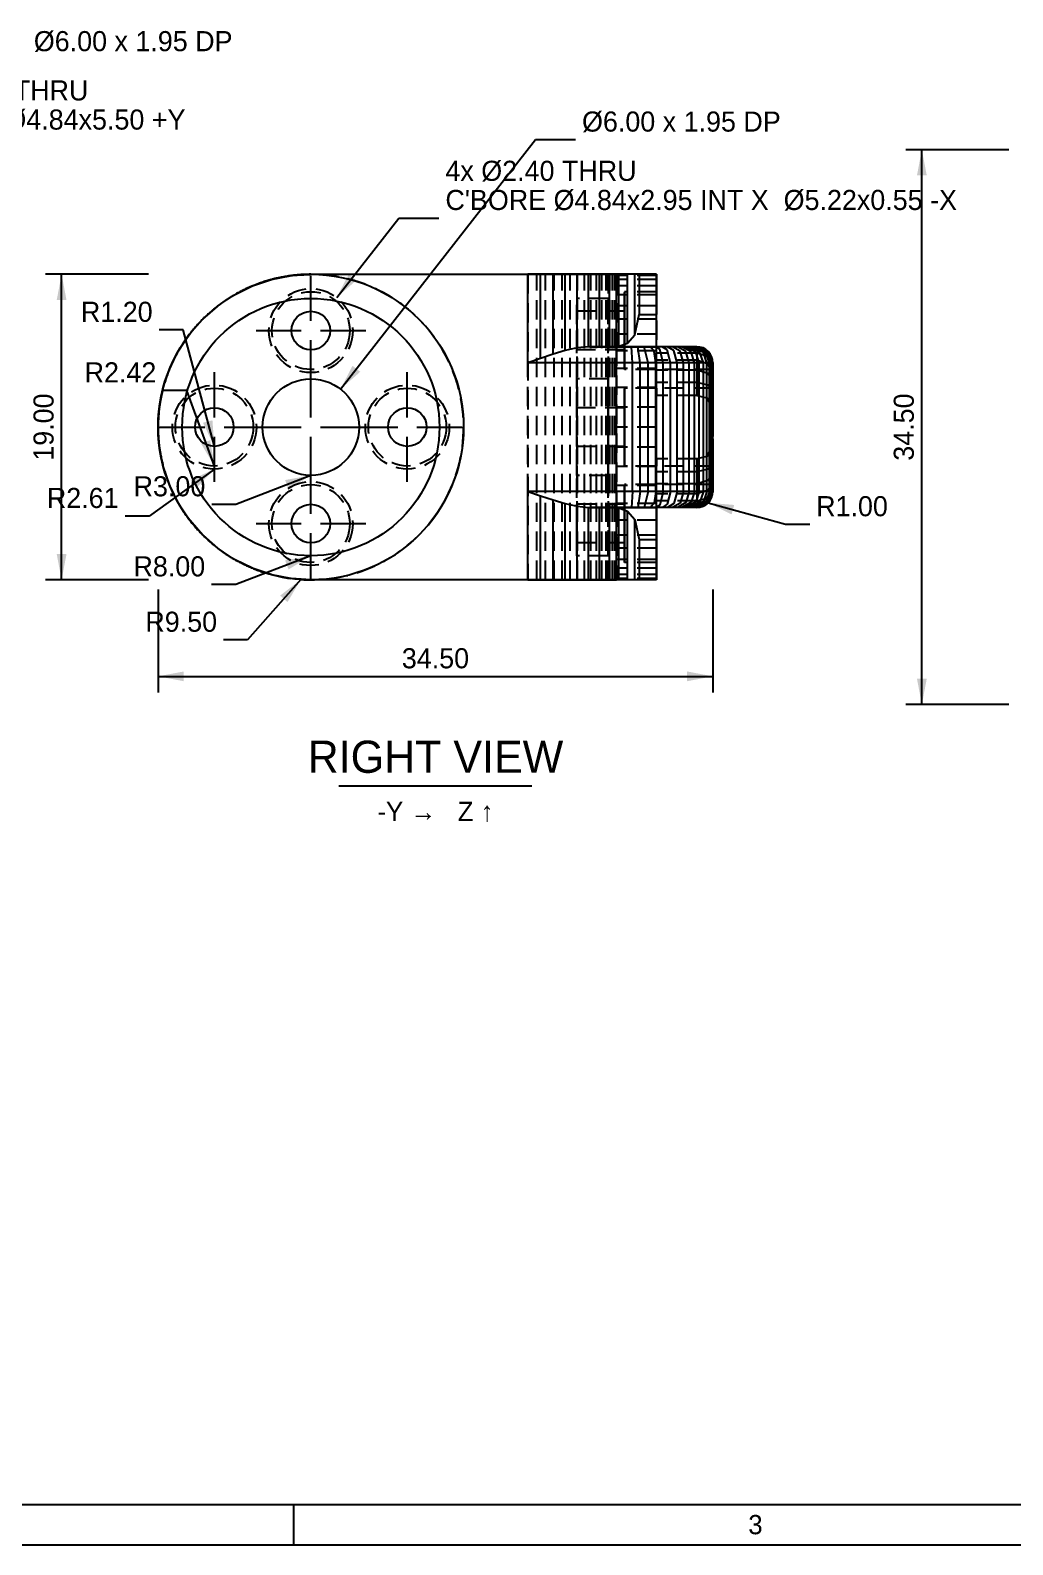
# Model space of a CAD drawing. Header units: millimetres. Extents: x 5 to 604, y -76 to 415.
# Drawn here: x 206.8 to 329, y 5 to 193.4 of the extents above; entities that cross this region are included whole.
import ezdxf
from ezdxf.enums import TextEntityAlignment as Align

# ---------------------------------------------------------------- set-up
doc = ezdxf.new("R2010")
doc.units = ezdxf.units.MM
doc.linetypes.add('CENTER', pattern=[11.2, 7, -1.4, 1.4, -1.4])
doc.linetypes.add('HIDDEN', pattern=[3.6, 2.4, -1.2])
for name, color, linetype in [('CENTER', 4, 'CENTER'), ('DIM', 3, 'CONTINUOUS'), ('FRAME', 7, 'CONTINUOUS'), ('HIDDEN', 8, 'HIDDEN'), ('TEXT', 3, 'CONTINUOUS'), ('TITLE', 7, 'CONTINUOUS'), ('VISIBLE', 7, 'CONTINUOUS')]:
    doc.layers.add(name, color=color, linetype=linetype)

msp = doc.modelspace()

# ---------------------------------------------------------------- linework, layer by layer
at = {"layer": 'CENTER'}
for p, q in [((241.7, 157.2), (241.7, 162.82)), ((234.88, 156), (240.5, 156)), ((241.7, 149.18), (241.7, 154.8)), ((242.9, 156), (248.52, 156)), ((229.7, 145.2), (229.7, 150.82)), ((241.7, 145.2), (241.7, 151.6)), ((253.7, 145.2), (253.7, 150.82)), ((222.88, 144), (228.5, 144)), ((230.9, 144), (236.52, 144)), ((234.1, 144), (240.5, 144)), ((242.9, 144), (249.3, 144)), ((246.88, 144), (252.5, 144)), ((254.9, 144), (260.52, 144)), ((229.7, 137.18), (229.7, 142.8)), ((241.7, 136.4), (241.7, 142.8)), ((253.7, 137.18), (253.7, 142.8)), ((241.7, 133.2), (241.7, 138.82)), ((234.88, 132), (240.5, 132)), ((242.9, 132), (248.52, 132)), ((241.7, 125.18), (241.7, 130.8))]:
    msp.add_line(p, q, dxfattribs=at)
at = {"layer": 'DIM'}
for p, q in [((245.393969, 148.728065), (269.630961, 179.75)), ((269.630961, 179.75), (274.630961, 179.75)), ((328.5, 178.5), (315.7, 178.5)), ((317.7, 109.5), (317.7, 178.5)), ((244.913753, 160.113416), (252.637999, 170)), ((252.637999, 170), (257.637999, 170)), ((221.5, 163), (208.7, 163)), ((210.7, 125), (210.7, 163)), ((225.820819, 156.089719), (222.820819, 156.089719)), ((229.7, 141.6), (225.820819, 156.089719)), ((226.282779, 148.55801), (223.282779, 148.55801)), ((229.7, 139.16), (226.282779, 148.55801)), ((229.7, 138.78), (221.584047, 132.937799)), ((241.7, 138), (232.374319, 134.390059)), ((232.374319, 134.390059), (229.374319, 134.390059)), ((291.114213, 134.585786), (300.749861, 131.911036)), ((221.584047, 132.937799), (218.584047, 132.937799)), ((300.749861, 131.911036), (303.749861, 131.911036)), ((241.7, 128), (232.358539, 124.431091)), ((221.5, 125), (208.7, 125)), ((232.358539, 124.431091), (229.358539, 124.431091)), ((240.45734, 125.04068), (233.838046, 117.545019)), ((222.7, 123.8), (222.7, 111)), ((291.7, 123.8), (291.7, 111)), ((233.838046, 117.545019), (230.838046, 117.545019)), ((222.7, 113), (291.7, 113)), ((328.5, 109.5), (315.7, 109.5))]:
    msp.add_line(p, q, dxfattribs=at)
for points in [[(317.7, 178.5), (317.092, 175.3), (318.308, 175.3)], [(210.7, 163), (210.092, 159.8), (211.308, 159.8)], [(244.913753, 160.113416), (247.36298, 162.260728), (246.404759, 163.009373)], [(245.393969, 148.728065), (247.843196, 150.875377), (246.884975, 151.624021)], [(229.7, 141.6), (229.459758, 144.848376), (228.285125, 144.533904)], [(229.7, 139.16), (229.177888, 142.37513), (228.03509, 141.959596)], [(229.7, 138.78), (226.747689, 137.403946), (227.458101, 136.417046)], [(241.7, 138), (238.496298, 137.41182), (238.935266, 136.277817)], [(291.114213, 134.585786), (294.034996, 133.144019), (294.360246, 134.315714)], [(210.7, 125), (211.308, 128.2), (210.092, 128.2)], [(241.7, 128), (238.493743, 127.42591), (238.927722, 126.289988)], [(240.45734, 125.04068), (237.88343, 123.044522), (238.794903, 122.239616)], [(222.7, 113), (225.9, 112.392), (225.9, 113.608)], [(291.7, 113), (288.5, 113.608), (288.5, 112.392)], [(317.7, 109.5), (318.308, 112.7), (317.092, 112.7)]]:
    msp.add_solid(points, dxfattribs=at)
at = {"layer": 'FRAME'}
msp.add_line((10, 10), (584, 10), dxfattribs=at)
at = {"layer": 'HIDDEN'}
for p, q in [((234.429015, 161.553711), (236.782438, 162.352591)), ((234.429015, 161.553711), (236.782438, 162.352591)), ((236.782438, 162.352591), (239.220002, 162.837452)), ((236.782438, 162.352591), (239.220002, 162.837452)), ((239.220002, 162.837452), (241.7, 163)), ((239.220002, 162.837452), (241.7, 163)), ((268.7, 125), (268.7, 163)), ((268.7, 163), (269.805726, 163)), ((268.7, 163), (268.7, 125)), ((269.805726, 125), (269.805726, 163)), ((269.805726, 163), (270.893269, 163)), ((270.893269, 125), (270.893269, 163)), ((270.893269, 163), (271.953237, 163)), ((271.953237, 125), (271.953237, 163)), ((271.953237, 163), (272.976476, 163)), ((272.976476, 125), (272.976476, 163)), ((272.976476, 163), (273.95415, 163)), ((273.95415, 125), (273.95415, 163)), ((273.95415, 163), (274.877817, 163)), ((274.877817, 125), (274.877817, 163)), ((274.877817, 163), (275.739501, 163)), ((275.739501, 125), (275.739501, 163)), ((275.739501, 163), (276.531761, 163)), ((276.531761, 125), (276.531761, 163)), ((276.531761, 163), (277.247754, 163)), ((277.247754, 125), (277.247754, 163)), ((277.247754, 163), (277.881299, 163)), ((277.881299, 125), (277.881299, 163)), ((277.881299, 163), (278.426924, 163)), ((278.426924, 125), (278.426924, 163)), ((278.426924, 163), (278.879918, 163)), ((279.7, 163), (278.7, 163)), ((278.7, 163), (278.7, 125)), ((278.7, 125), (278.7, 163)), ((278.879918, 125), (278.879918, 163)), ((278.879918, 163), (279.236368, 163)), ((279.236368, 125), (279.236368, 163)), ((279.236368, 163), (279.493197, 163)), ((279.493197, 125), (279.493197, 163)), ((279.493197, 163), (279.648187, 163)), ((279.648187, 125), (279.648187, 163)), ((279.648187, 163), (279.7, 163)), ((279.7, 125), (279.7, 163)), ((279.72, 163), (279.7, 163)), ((279.7, 163), (279.7, 154)), ((279.72, 162.837452), (279.7, 162.837452)), ((279.72, 162.352591), (279.7, 162.352591)), ((279.72, 162.837452), (279.72, 163)), ((279.72, 162.837452), (279.72, 163)), ((284.7, 163), (279.72, 163)), ((279.72, 162.352591), (279.72, 162.837452)), ((284.7, 162.837452), (279.72, 162.837452)), ((279.72, 162.352591), (279.72, 162.837452)), ((279.72, 161.553711), (279.72, 162.352591)), ((284.7, 162.352591), (279.72, 162.352591)), ((279.72, 161.553711), (279.72, 162.352591)), ((284.7, 162.837452), (284.7, 163)), ((284.7, 162.352591), (284.7, 162.837452)), ((284.7, 161.553711), (284.7, 162.352591)), ((230.133533, 159.073713), (232.2, 160.454483)), ((230.133533, 159.073713), (232.2, 160.454483)), ((232.2, 160.454483), (234.429015, 161.553711)), ((232.2, 160.454483), (234.429015, 161.553711)), ((279.72, 161.553711), (279.7, 161.553711)), ((279.72, 160.454483), (279.7, 160.454483)), ((279.72, 160.454483), (279.72, 161.553711)), ((284.7, 161.553711), (279.72, 161.553711)), ((279.72, 160.454483), (279.72, 161.553711)), ((279.72, 159.073713), (279.72, 160.454483)), ((284.7, 160.454483), (279.72, 160.454483)), ((279.72, 159.073713), (279.72, 160.454483)), ((284.7, 160.84), (280.7, 160.84)), ((280.7, 160.84), (280.7, 151.16)), ((280.7, 151.16), (280.7, 160.84)), ((284.7, 160.454483), (284.7, 161.553711)), ((284.7, 153.18125), (284.7, 160.84)), ((284.7, 160.84), (284.7, 154)), ((284.7, 159.073713), (284.7, 160.454483)), ((228.264971, 157.435029), (230.133533, 159.073713)), ((228.264971, 157.435029), (230.133533, 159.073713)), ((278.7, 160), (274.8, 160)), ((274.8, 160), (274.8, 128)), ((274.8, 128), (274.8, 160)), ((274.8, 158.4), (274.8, 153.6)), ((274.8, 153.6), (274.8, 158.4)), ((280.7, 158.4), (274.8, 158.4)), ((278.7, 160), (278.7, 128)), ((278.7, 128), (278.7, 160)), ((279.72, 159.073713), (279.7, 159.073713)), ((279.72, 157.435029), (279.72, 159.073713)), ((284.7, 159.073713), (279.72, 159.073713)), ((279.72, 157.435029), (279.72, 159.073713)), ((280.7, 158.4), (280.7, 153.6)), ((280.7, 153.6), (280.7, 158.4)), ((284.7, 157.435029), (284.7, 159.073713)), ((226.626286, 155.566467), (228.264971, 157.435029)), ((226.626286, 155.566467), (228.264971, 157.435029)), ((279.72, 157.435029), (279.7, 157.435029)), ((279.72, 155.566467), (279.72, 157.435029)), ((284.7, 157.435029), (279.72, 157.435029)), ((279.72, 155.566467), (279.72, 157.435029)), ((284.7, 155.566467), (284.7, 157.435029)), ((225.245517, 153.5), (226.626286, 155.566467)), ((225.245517, 153.5), (226.626286, 155.566467)), ((279.72, 155.566467), (279.7, 155.566467)), ((279.72, 153.5), (279.72, 155.566467)), ((284.7, 155.566467), (279.72, 155.566467)), ((279.72, 153.5), (279.72, 155.566467)), ((284.7, 153.5), (284.7, 155.566467)), ((224.146289, 151.270985), (225.245517, 153.5)), ((224.146289, 151.270985), (225.245517, 153.5)), ((280.7, 153.6), (274.8, 153.6)), ((276.427107, 154), (277.589124, 154)), ((277.589124, 154), (278.850292, 154)), ((278.850292, 154), (279.256502, 154)), ((279.7, 154), (279.7, 134)), ((279.72, 153.5), (279.7, 153.5)), ((279.72, 151.270985), (279.72, 153.5)), ((284.7, 153.5), (279.72, 153.5)), ((279.72, 151.270985), (279.72, 153.5)), ((284.7, 151.270985), (284.7, 153.5)), ((289.7, 153.18125), (284.7, 153.18125)), ((284.7, 152.314696), (284.7, 153.18125)), ((290.951727, 152.830196), (289.7, 153.18125)), ((289.7, 153.18125), (289.7, 152.314696)), ((289.70002, 154), (290.925379, 153.580648)), ((290.925379, 153.580648), (291.7, 152)), ((291.7, 151.659851), (290.951727, 152.830196)), ((291.7, 151.382096), (290.951727, 152.830196)), ((223.347409, 148.917562), (224.146289, 151.270985)), ((223.347409, 148.917562), (224.146289, 151.270985)), ((279.72, 151.270985), (279.7, 151.270985)), ((279.72, 148.917562), (279.72, 151.270985)), ((284.7, 151.270985), (279.72, 151.270985)), ((279.72, 148.917562), (279.72, 151.270985)), ((291.7, 151.16), (280.7, 151.16)), ((289.7, 152.314696), (284.7, 152.314696)), ((284.7, 151.071068), (284.7, 152.314696)), ((284.7, 148.917562), (284.7, 151.270985)), ((289.7, 151.071068), (284.7, 151.071068)), ((284.7, 149.555702), (284.7, 151.071068)), ((291.114213, 151.825276), (289.7, 152.314696)), ((289.7, 152.314696), (289.7, 151.071068)), ((291.114213, 150.65485), (289.7, 151.071068)), ((289.7, 151.071068), (289.7, 149.555702)), ((291.7, 150.643711), (291.114213, 151.825276)), ((291.7, 152), (291.7, 151.16)), ((291.7, 151.16), (291.7, 151.659851)), ((291.7, 151.659851), (291.7, 151.382096)), ((291.7, 151.382096), (291.7, 150.643711)), ((222.862548, 146.479998), (223.347409, 148.917562)), ((222.862548, 146.479998), (223.347409, 148.917562)), ((274.8, 150), (274.8, 138)), ((274.8, 138), (274.8, 150)), ((278.7, 150), (274.8, 150)), ((278.7, 150), (278.7, 138)), ((278.7, 138), (278.7, 150)), ((279.72, 148.917562), (279.7, 148.917562)), ((279.72, 146.479998), (279.72, 148.917562)), ((284.7, 148.917562), (279.72, 148.917562)), ((279.72, 146.479998), (279.72, 148.917562)), ((284.7, 148.84), (280.7, 148.84)), ((280.7, 148.84), (280.7, 139.16)), ((280.7, 139.16), (280.7, 148.84)), ((291.7, 148.84), (280.7, 148.84)), ((280.7, 148.84), (280.7, 139.16)), ((280.7, 139.16), (280.7, 148.84)), ((289.7, 149.555702), (284.7, 149.555702)), ((284.7, 147.934495), (284.7, 149.555702)), ((284.7, 146.479998), (284.7, 148.917562)), ((284.7, 139.16), (284.7, 148.84)), ((284.7, 148.84), (284.7, 147.934495)), ((291.114213, 149.228682), (289.7, 149.555702)), ((289.7, 149.555702), (289.7, 147.934495)), ((291.7, 149.650011), (291.114213, 150.65485)), ((291.7, 148.439186), (291.114213, 149.228682)), ((291.7, 150.643711), (291.7, 149.650011)), ((291.7, 149.650011), (291.7, 148.439186)), ((291.7, 148.84), (291.7, 139.16)), ((291.7, 139.16), (291.7, 148.84)), ((289.7, 147.934495), (284.7, 147.934495)), ((289.7, 147.934495), (290.951727, 147.657587)), ((290.951727, 147.657587), (291.7, 146.142127)), ((291.7, 147.057764), (290.951727, 147.657587)), ((291.7, 148.439186), (291.7, 147.057764)), ((291.7, 147.057764), (291.7, 146.142127)), ((222.7, 144), (222.862548, 146.479998)), ((222.7, 144), (222.862548, 146.479998)), ((274.8, 146.4), (274.8, 141.6)), ((274.8, 141.6), (274.8, 146.4)), ((274.8, 146.4), (274.8, 141.6)), ((274.8, 141.6), (274.8, 146.4)), ((280.7, 146.4), (274.8, 146.4)), ((280.7, 146.4), (274.8, 146.4)), ((279.72, 146.479998), (279.7, 146.479998)), ((279.72, 144), (279.72, 146.479998)), ((284.7, 146.479998), (279.72, 146.479998)), ((279.72, 144), (279.72, 146.479998)), ((280.7, 146.4), (280.7, 141.6)), ((280.7, 141.6), (280.7, 146.4)), ((280.7, 146.4), (280.7, 141.6)), ((280.7, 141.6), (280.7, 146.4)), ((284.7, 144), (284.7, 146.479998)), ((291.7, 146.142127), (291.7, 141.857873)), ((222.862548, 141.520002), (222.7, 144)), ((222.862548, 141.520002), (222.7, 144)), ((279.72, 144), (279.7, 144)), ((279.72, 141.520002), (279.72, 144)), ((284.7, 144), (279.72, 144)), ((279.72, 141.520002), (279.72, 144)), ((284.7, 141.520002), (284.7, 144)), ((223.347409, 139.082438), (222.862548, 141.520002)), ((223.347409, 139.082438), (222.862548, 141.520002)), ((280.7, 141.6), (274.8, 141.6)), ((280.7, 141.6), (274.8, 141.6)), ((279.72, 141.520002), (279.7, 141.520002)), ((279.72, 139.082438), (279.72, 141.520002)), ((284.7, 141.520002), (279.72, 141.520002)), ((279.72, 139.082438), (279.72, 141.520002)), ((284.7, 139.082438), (284.7, 141.520002)), ((291.7, 141.857873), (290.951727, 140.342413)), ((291.7, 141.857873), (291.7, 140.942236)), ((289.7, 140.065505), (284.7, 140.065505)), ((284.7, 138.444298), (284.7, 140.065505)), ((284.7, 140.065505), (284.7, 139.16)), ((290.951727, 140.342413), (289.7, 140.065505)), ((289.7, 140.065505), (289.7, 138.444298)), ((291.7, 140.942236), (290.951727, 140.342413)), ((291.7, 139.560814), (291.114213, 138.771318)), ((291.7, 140.942236), (291.7, 139.560814)), ((291.7, 139.560814), (291.7, 138.349989)), ((224.146289, 136.729015), (223.347409, 139.082438)), ((224.146289, 136.729015), (223.347409, 139.082438)), ((278.7, 138), (274.8, 138)), ((279.72, 139.082438), (279.7, 139.082438)), ((279.72, 136.729015), (279.72, 139.082438)), ((284.7, 139.082438), (279.72, 139.082438)), ((279.72, 136.729015), (279.72, 139.082438)), ((284.7, 139.16), (280.7, 139.16)), ((291.7, 139.16), (280.7, 139.16)), ((284.7, 136.729015), (284.7, 139.082438)), ((289.7, 138.444298), (284.7, 138.444298)), ((284.7, 136.928932), (284.7, 138.444298)), ((291.114213, 138.771318), (289.7, 138.444298)), ((289.7, 138.444298), (289.7, 136.928932)), ((291.7, 138.349989), (291.114214, 137.34515)), ((291.7, 138.349989), (291.7, 137.356289)), ((225.245517, 134.5), (224.146289, 136.729015)), ((225.245517, 134.5), (224.146289, 136.729015)), ((279.72, 136.729015), (279.7, 136.729015)), ((279.72, 134.5), (279.72, 136.729015)), ((284.7, 136.729015), (279.72, 136.729015)), ((279.72, 134.5), (279.72, 136.729015)), ((291.7, 136.84), (280.7, 136.84)), ((280.7, 136.84), (280.7, 127.16)), ((280.7, 127.16), (280.7, 136.84)), ((289.7, 136.928932), (284.7, 136.928932)), ((284.7, 135.685304), (284.7, 136.928932)), ((284.7, 134.5), (284.7, 136.729015)), ((289.7, 135.685304), (284.7, 135.685304)), ((284.7, 134.81875), (284.7, 135.685304)), ((291.114214, 137.34515), (289.7, 136.928932)), ((289.7, 136.928932), (289.7, 135.685304)), ((291.114214, 136.174724), (289.7, 135.685304)), ((289.7, 135.685304), (289.7, 134.81875)), ((291.7, 136), (290.936707, 134.4282)), ((291.7, 136.617904), (290.951727, 135.169804)), ((290.951727, 135.169804), (291.7, 136.340149)), ((291.7, 137.35629), (291.114214, 136.174724)), ((291.7, 137.356289), (291.7, 136.617904)), ((291.7, 136.340149), (291.7, 136.84)), ((291.7, 136.84), (291.7, 136)), ((291.7, 136.617904), (291.7, 136.340149)), ((226.626286, 132.433533), (225.245517, 134.5)), ((226.626286, 132.433533), (225.245517, 134.5)), ((280.7, 134.4), (274.8, 134.4)), ((274.8, 134.4), (274.8, 129.6)), ((274.8, 129.6), (274.8, 134.4)), ((276.427107, 134), (277.589124, 134)), ((277.589124, 134), (278.850292, 134)), ((278.850292, 134), (279.256502, 134)), ((279.72, 134.5), (279.7, 134.5)), ((279.7, 134), (279.7, 125)), ((279.72, 132.433533), (279.72, 134.5)), ((284.7, 134.5), (279.72, 134.5)), ((279.72, 132.433533), (279.72, 134.5)), ((280.7, 134.4), (280.7, 129.6)), ((280.7, 129.6), (280.7, 134.4)), ((289.7, 134.81875), (284.7, 134.81875)), ((284.7, 127.16), (284.7, 134.81875)), ((284.7, 132.433533), (284.7, 134.5)), ((284.7, 134), (284.7, 127.16)), ((289.7, 134.81875), (290.951727, 135.169804)), ((290.936707, 134.4282), (289.70002, 134)), ((228.264971, 130.564971), (226.626286, 132.433533)), ((228.264971, 130.564971), (226.626286, 132.433533)), ((279.72, 132.433533), (279.7, 132.433533)), ((279.72, 130.564971), (279.72, 132.433533)), ((284.7, 132.433533), (279.72, 132.433533)), ((279.72, 130.564971), (279.72, 132.433533)), ((284.7, 130.564971), (284.7, 132.433533)), ((230.133533, 128.926287), (228.264971, 130.564971)), ((230.133533, 128.926287), (228.264971, 130.564971)), ((279.72, 130.564971), (279.7, 130.564971)), ((279.72, 128.926287), (279.72, 130.564971)), ((284.7, 130.564971), (279.72, 130.564971)), ((279.72, 128.926287), (279.72, 130.564971)), ((284.7, 128.926287), (284.7, 130.564971)), ((232.2, 127.545517), (230.133533, 128.926287)), ((232.2, 127.545517), (230.133533, 128.926287)), ((280.7, 129.6), (274.8, 129.6)), ((279.72, 128.926287), (279.7, 128.926287)), ((279.72, 127.545517), (279.72, 128.926287)), ((284.7, 128.926287), (279.72, 128.926287)), ((279.72, 127.545517), (279.72, 128.926287)), ((284.7, 127.545517), (284.7, 128.926287)), ((234.429015, 126.446289), (232.2, 127.545517)), ((234.429015, 126.446289), (232.2, 127.545517)), ((236.782438, 125.647409), (234.429015, 126.446289)), ((236.782438, 125.647409), (234.429015, 126.446289)), ((278.7, 128), (274.8, 128)), ((279.72, 127.545517), (279.7, 127.545517)), ((279.72, 126.446289), (279.7, 126.446289)), ((279.72, 126.446289), (279.72, 127.545517)), ((284.7, 127.545517), (279.72, 127.545517)), ((279.72, 126.446289), (279.72, 127.545517)), ((279.72, 125.647409), (279.72, 126.446289)), ((284.7, 126.446289), (279.72, 126.446289)), ((279.72, 125.647409), (279.72, 126.446289)), ((284.7, 127.16), (280.7, 127.16)), ((284.7, 126.446289), (284.7, 127.545517)), ((284.7, 125.647409), (284.7, 126.446289)), ((239.220002, 125.162548), (236.782438, 125.647409)), ((239.220002, 125.162548), (236.782438, 125.647409)), ((241.7, 125), (239.220002, 125.162548)), ((241.7, 125), (239.220002, 125.162548)), ((268.7, 125), (269.805726, 125)), ((269.805726, 125), (270.893269, 125)), ((270.893269, 125), (271.953237, 125)), ((271.953237, 125), (272.976476, 125)), ((272.976476, 125), (273.95415, 125)), ((273.95415, 125), (274.877817, 125)), ((274.877817, 125), (275.739501, 125)), ((275.739501, 125), (276.531761, 125)), ((276.531761, 125), (277.247754, 125)), ((277.247754, 125), (277.881299, 125)), ((277.881299, 125), (278.426924, 125)), ((278.426924, 125), (278.879918, 125)), ((279.7, 125), (278.7, 125)), ((278.879918, 125), (279.236368, 125)), ((279.236368, 125), (279.493197, 125)), ((279.493197, 125), (279.648187, 125)), ((279.648187, 125), (279.7, 125)), ((279.72, 125.647409), (279.7, 125.647409)), ((279.72, 125.162548), (279.7, 125.162548)), ((279.72, 125), (279.7, 125)), ((279.72, 125.162548), (279.72, 125.647409)), ((284.7, 125.647409), (279.72, 125.647409)), ((279.72, 125.162548), (279.72, 125.647409)), ((279.72, 125), (279.72, 125.162548)), ((284.7, 125.162548), (279.72, 125.162548)), ((279.72, 125), (279.72, 125.162548)), ((284.7, 125), (279.72, 125)), ((284.7, 125.162548), (284.7, 125.647409)), ((284.7, 125), (284.7, 125.162548))]:
    msp.add_line(p, q, dxfattribs=at)
for centre, radius in [((241.7, 156), 5.22), ((241.7, 156), 5.22), ((241.7, 156), 4.84), ((241.7, 156), 4.84), ((229.7, 144), 5.22), ((229.7, 144), 5.22), ((229.7, 144), 4.84), ((229.7, 144), 4.84), ((253.7, 144), 5.22), ((253.7, 144), 5.22), ((253.7, 144), 4.84), ((253.7, 144), 4.84), ((241.7, 132), 5.22), ((241.7, 132), 5.22), ((241.7, 132), 4.84), ((241.7, 132), 4.84)]:
    msp.add_circle(centre, radius, dxfattribs=at)
for start, end in [(105, 112.5), (255, 90), (97.5, 105), (90, 97.5), (120, 127.5), (112.5, 120), (127.5, 135), (135, 142.5), (142.5, 150), (150, 157.5), (157.5, 165), (165, 172.5), (172.5, 180), (180, 187.5), (187.5, 195), (195, 202.5), (202.5, 210), (210, 217.5), (217.5, 225), (225, 232.5), (232.5, 240), (240, 247.5), (247.5, 255)]:
    msp.add_arc((241.7, 144), 19, start, end, dxfattribs=at)
at = {"layer": 'TEXT'}
msp.add_line((245.2, 99.4), (269.2, 99.4), dxfattribs=at)
at = {"layer": 'TITLE'}
for p, q in [((239.6, 5), (239.6, 10)), ((5, 5), (589, 5))]:
    msp.add_line(p, q, dxfattribs=at)
at = {"layer": 'VISIBLE'}
for p, q in [((241.7, 163), (268.7, 163)), ((268.7, 152), (268.7, 163)), ((270.268274, 163), (268.7, 163)), ((270.268274, 152.549765), (270.268274, 163)), ((271.821445, 163), (270.268274, 163)), ((271.821445, 153.06547), (271.821445, 163)), ((273.344555, 163), (271.821445, 163)), ((273.344555, 153.510351), (273.344555, 163)), ((274.822935, 163), (273.344555, 163)), ((274.822935, 153.840751), (274.822935, 163)), ((276.242348, 163), (274.822935, 163)), ((276.242348, 153.996932), (276.242348, 163)), ((277.589124, 163), (276.242348, 163)), ((277.589124, 154), (277.589124, 163)), ((278.850292, 163), (277.589124, 163)), ((278.850292, 154), (278.850292, 163)), ((280.013708, 163), (278.850292, 163)), ((280.013708, 154.059314), (280.013708, 163)), ((281.068167, 163), (280.013708, 163)), ((281.068167, 154.45337), (281.068167, 163)), ((282.003514, 163), (281.068167, 163)), ((282.003514, 155.485552), (282.003514, 163)), ((282.536434, 163), (282.003514, 163)), ((284.7, 163), (282.536434, 163)), ((282.536434, 163), (282.536434, 158)), ((284.7, 163), (284.7, 158)), ((282.003514, 155.485552), (282.536434, 158)), ((282.536434, 158), (284.7, 158)), ((284.7, 154), (284.7, 158)), ((280.013708, 154.059314), (281.068167, 154.45337)), ((281.068167, 154.45337), (282.003514, 155.485552)), ((271.821445, 153.06547), (270.268274, 152.549765)), ((273.344555, 153.510351), (271.821445, 153.06547)), ((274.822935, 153.840751), (273.344555, 153.510351)), ((276.242348, 153.996932), (274.822935, 153.840751)), ((276.427107, 154), (276.242348, 153.996932)), ((281.7, 154), (276.427107, 154)), ((279.256502, 154), (280.013708, 154.059314)), ((279.256502, 154), (284.7, 154)), ((282.582036, 154), (281.601865, 154)), ((281.7, 152), (281.601865, 154)), ((283.357442, 154), (282.38671, 154)), ((282.680171, 152), (282.38671, 154)), ((284.116886, 154), (283.164943, 154)), ((283.650903, 152), (283.164943, 154)), ((284.853055, 154), (283.929067, 154)), ((284.405501, 153.414214), (283.929067, 154)), ((284.602847, 152), (284.405501, 153.414214)), ((285.558857, 154), (284.671724, 154)), ((285.126344, 153.693928), (284.671724, 154)), ((289.7, 154), (284.7, 154)), ((285.526834, 152), (285.126344, 153.693928)), ((286.227497, 154), (285.385762, 154)), ((286.007608, 153.592773), (285.385762, 154)), ((286.413967, 152), (286.007608, 153.592773)), ((286.852534, 154), (286.064304, 154)), ((286.845334, 153.510291), (286.064304, 154)), ((287.42795, 154), (286.700815, 154)), ((287.630692, 153.443168), (286.700815, 154)), ((287.255702, 152), (286.845334, 153.510291)), ((287.948202, 154), (287.289165, 154)), ((288.355704, 153.388552), (287.289165, 154)), ((288.043933, 152), (287.630692, 153.443168)), ((288.408281, 154), (287.823689, 154)), ((289.013142, 153.344247), (287.823689, 154)), ((288.803755, 154), (288.299239, 154)), ((289.596521, 153.308609), (288.299239, 154)), ((288.771068, 152), (288.355704, 153.388552)), ((289.130817, 154), (288.711234, 154)), ((290.100122, 153.280421), (288.711234, 154)), ((289.430104, 152), (289.013142, 153.344247)), ((289.386315, 154), (289.055707, 154)), ((290.519026, 153.258792), (289.055707, 154)), ((289.56779, 154), (289.329341, 154)), ((290.849154, 153.243077), (289.329341, 154)), ((289.673494, 154), (289.5295, 154)), ((291.087296, 153.232831), (289.5295, 154)), ((290.014696, 152), (289.596521, 153.308609)), ((289.702409, 154), (289.654256, 154)), ((291.231141, 153.227776), (289.654256, 154)), ((289.7, 154), (289.70002, 154)), ((290.519213, 152), (290.100122, 153.280421)), ((290.938795, 152), (290.519026, 153.258792)), ((291.269403, 152), (290.849154, 153.243077)), ((291.507853, 152), (291.087296, 153.232831)), ((291.651847, 152), (291.231141, 153.227776)), ((270.268274, 152.549765), (268.7, 152)), ((281.7, 152), (268.7, 152)), ((281.7, 136), (281.7, 152)), ((282.680171, 152), (281.7, 152)), ((282.680171, 136), (282.680171, 152)), ((283.650903, 152), (282.680171, 152)), ((283.650903, 136), (283.650903, 152)), ((284.602847, 152), (283.650903, 152)), ((284.602847, 136), (284.602847, 152)), ((285.526834, 152), (284.602847, 152)), ((285.526834, 136), (285.526834, 152)), ((286.413967, 152), (285.526834, 152)), ((286.413967, 136), (286.413967, 152)), ((287.255702, 152), (286.413967, 152)), ((287.255702, 136), (287.255702, 152)), ((288.043933, 152), (287.255702, 152)), ((288.043933, 136), (288.043933, 152)), ((288.771068, 152), (288.043933, 152)), ((288.771068, 136), (288.771068, 152)), ((289.430104, 152), (288.771068, 152)), ((289.430104, 136), (289.430104, 152)), ((290.014696, 152), (289.430104, 152)), ((290.014696, 136), (290.014696, 152)), ((290.519213, 152), (290.014696, 152)), ((290.519213, 136), (290.519213, 152)), ((290.938795, 152), (290.519213, 152)), ((290.938795, 136), (290.938795, 152)), ((291.269403, 152), (290.938795, 152)), ((291.269403, 136), (291.269403, 152)), ((291.507853, 152), (291.269403, 152)), ((291.507853, 136), (291.507853, 152)), ((291.651847, 152), (291.507853, 152)), ((291.651847, 136), (291.651847, 152)), ((291.7, 152), (291.651847, 152)), ((291.7, 136), (291.7, 152)), ((281.7, 136), (268.7, 136)), ((268.7, 136), (270.268274, 135.450235)), ((268.7, 125), (268.7, 136)), ((281.7, 136), (281.601865, 134)), ((282.680171, 136), (281.7, 136)), ((282.680171, 136), (282.38671, 134)), ((283.650903, 136), (282.680171, 136)), ((283.650903, 136), (283.164943, 134)), ((284.602847, 136), (283.650903, 136)), ((284.602847, 136), (284.405501, 134.585786)), ((285.526834, 136), (284.602847, 136)), ((285.526834, 136), (285.126344, 134.306072)), ((286.413967, 136), (285.526834, 136)), ((286.413967, 136), (286.007608, 134.407227)), ((287.255702, 136), (286.413967, 136)), ((287.255702, 136), (286.845334, 134.489709)), ((288.043933, 136), (287.255702, 136)), ((288.043933, 136), (287.630692, 134.556832)), ((288.771068, 136), (288.043933, 136)), ((288.771068, 136), (288.355704, 134.611448)), ((289.430104, 136), (288.771068, 136)), ((289.430104, 136), (289.013142, 134.655753)), ((290.014696, 136), (289.430104, 136)), ((290.014696, 136), (289.596521, 134.691391)), ((290.519213, 136), (290.014696, 136)), ((290.519213, 136), (290.100122, 134.719579)), ((290.938795, 136), (290.519026, 134.741208)), ((290.938795, 136), (290.519213, 136)), ((291.269403, 136), (290.849154, 134.756923)), ((291.269403, 136), (290.938795, 136)), ((291.507853, 136), (291.087296, 134.767169)), ((291.651847, 136), (291.231141, 134.772224)), ((291.507853, 136), (291.269403, 136)), ((291.651847, 136), (291.507853, 136)), ((291.7, 136), (291.651847, 136)), ((270.268274, 135.450235), (271.821445, 134.93453)), ((270.268274, 125), (270.268274, 135.450235)), ((271.821445, 134.93453), (273.344555, 134.489649)), ((271.821445, 125), (271.821445, 134.93453)), ((273.344555, 134.489649), (274.822935, 134.159249)), ((273.344555, 125), (273.344555, 134.489649)), ((274.822935, 134.159249), (276.242348, 134.003068)), ((274.822935, 125), (274.822935, 134.159249)), ((276.242348, 125), (276.242348, 134.003068)), ((276.242348, 134.003068), (276.427107, 134)), ((281.7, 134), (276.427107, 134)), ((277.589124, 125), (277.589124, 134)), ((278.850292, 125), (278.850292, 134)), ((279.256502, 134), (284.7, 134)), ((279.256502, 134), (280.013708, 133.940686)), ((280.013708, 125), (280.013708, 133.940686)), ((280.013708, 133.940686), (281.068167, 133.54663)), ((282.582036, 134), (281.601865, 134)), ((283.357442, 134), (282.38671, 134)), ((284.116886, 134), (283.164943, 134)), ((284.405501, 134.585786), (283.929067, 134)), ((284.853055, 134), (283.929067, 134)), ((285.126344, 134.306072), (284.671724, 134)), ((285.558857, 134), (284.671724, 134)), ((289.7, 134), (284.7, 134)), ((284.7, 134), (284.7, 130)), ((286.007608, 134.407227), (285.385762, 134)), ((286.227497, 134), (285.385762, 134)), ((286.845334, 134.489709), (286.064304, 134)), ((286.852534, 134), (286.064304, 134)), ((287.630692, 134.556832), (286.700815, 134)), ((287.42795, 134), (286.700815, 134)), ((288.355704, 134.611448), (287.289165, 134)), ((287.948202, 134), (287.289165, 134)), ((289.013142, 134.655753), (287.823689, 134)), ((288.408281, 134), (287.823689, 134)), ((289.596521, 134.691391), (288.299239, 134)), ((288.803755, 134), (288.299239, 134)), ((290.100122, 134.719579), (288.711234, 134)), ((289.130817, 134), (288.711234, 134)), ((290.519026, 134.741208), (289.055707, 134)), ((289.386315, 134), (289.055707, 134)), ((290.849154, 134.756923), (289.329341, 134)), ((289.56779, 134), (289.329341, 134)), ((291.087296, 134.767169), (289.5295, 134)), ((289.673494, 134), (289.5295, 134)), ((291.231141, 134.772224), (289.654256, 134)), ((289.702409, 134), (289.654256, 134)), ((281.068167, 133.54663), (282.003514, 132.514448)), ((281.068167, 125), (281.068167, 133.54663)), ((282.003514, 132.514448), (282.536434, 130)), ((282.003514, 125), (282.003514, 132.514448)), ((282.536434, 130), (282.536434, 125)), ((282.536434, 130), (284.7, 130)), ((284.7, 130), (284.7, 125)), ((268.7, 125), (241.7, 125)), ((270.268274, 125), (268.7, 125)), ((271.821445, 125), (270.268274, 125)), ((273.344555, 125), (271.821445, 125)), ((274.822935, 125), (273.344555, 125)), ((276.242348, 125), (274.822935, 125)), ((277.589124, 125), (276.242348, 125)), ((278.850292, 125), (277.589124, 125)), ((280.013708, 125), (278.850292, 125)), ((281.068167, 125), (280.013708, 125)), ((282.003514, 125), (281.068167, 125)), ((282.536434, 125), (282.003514, 125)), ((284.7, 125), (282.536434, 125))]:
    msp.add_line(p, q, dxfattribs=at)
for centre, radius in [((241.7, 144), 19), ((241.7, 144), 16), ((241.7, 156), 2.4), ((241.7, 144), 6), ((229.7, 144), 2.4), ((253.7, 144), 2.4), ((241.7, 132), 2.4)]:
    msp.add_circle(centre, radius, dxfattribs=at)
for centre, start, end in [((289.7, 152), 0, 90), ((289.7, 136), 269.999999, 359.999995)]:
    msp.add_arc(centre, 2, start, end, dxfattribs=at)

# ---------------------------------------------------------------- texts
at = {"layer": 'TEXT'}
for s, p in [('Ø6.00 x 1.95 DP', (207.243817, 190.75)), ('4x Ø2.40 THRU', (190.250855, 184.625)), ("C'BORE Ø4.84x5.50 +Y", (190.250855, 181)), ('Ø6.00 x 1.95 DP', (275.430961, 180.75)), ('4x Ø2.40 THRU', (258.437999, 174.625)), ("C'BORE Ø4.84x2.95 INT X  Ø5.22x0.55 -X", (258.437999, 171)), ('R1.00', (304.549861, 132.911036))]:
    msp.add_text(s, height=2.5, dxfattribs=at).set_placement(p)
for s, p in [('R1.20', (222.020819, 157.089719)), ('R2.42', (222.482779, 149.55801)), ('R3.00', (228.574319, 135.390059)), ('R2.61', (217.784047, 133.937799)), ('R8.00', (228.558539, 125.431091)), ('R9.50', (230.038046, 118.545019))]:
    msp.add_text(s, height=2.5, dxfattribs=at).set_placement(p, align=Align.RIGHT)
for s, p in [('19.00', (209.7, 144)), ('34.50', (316.7, 144))]:
    msp.add_text(s, height=2.5, rotation=90, dxfattribs=at).set_placement(p, align=Align.CENTER)
for s, height, p in [('34.50', 2.5, (257.2, 114)), ('RIGHT VIEW', 4, (257.2, 101)), ('-Y →   Z ↑', 2.4, (257.2, 95))]:
    msp.add_text(s, height=height, dxfattribs=at).set_placement(p, align=Align.CENTER)
at = {"layer": 'TITLE'}
msp.add_text('3', height=2.4, dxfattribs=at).set_placement((297, 7.5), align=Align.MIDDLE_CENTER)

doc.saveas('drawing.dxf')
